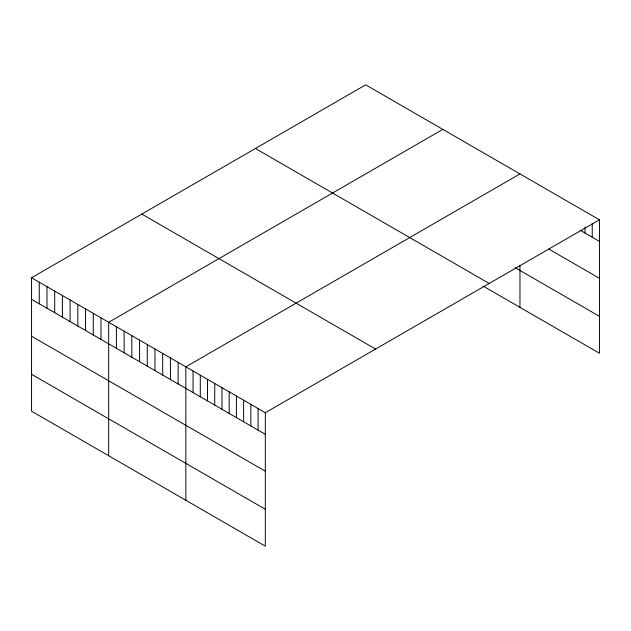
<?xml version="1.0" encoding="UTF-8"?>
<svg xmlns="http://www.w3.org/2000/svg" width="631" height="631" viewBox="0 0 631 631"><rect width="100%" height="100%" fill="white"/><g stroke="black" fill="none" stroke-linecap="round" stroke-linejoin="round"><path stroke-width="0.95" d="M599.45 219.801L265.32 412.713L265.32 546.162L31.55 411.199L31.55 277.75L365.68 84.838L599.45 219.801L599.45 353.25L482.944 285.985M442.828 129.379L108.69 322.283L108.69 455.74M519.968 173.911L185.837 366.824L185.837 500.273M580.181 230.26L599.45 241.381M548.875 249.095L599.45 278.303M515.338 267.773L599.45 316.336M255.421 148.498L489.183 283.461M141.817 214.09L375.579 349.053M31.55 277.75L265.32 412.713M31.55 299.331L265.32 434.294M31.55 336.244L265.32 471.207M31.55 374.286L265.32 509.249M592.225 223.477L592.225 237.209M585 227.152L585 233.044M519.968 265.69L519.968 307.36M258.087 408.541L258.087 430.121M250.862 404.368L250.862 425.949M243.637 400.196L243.637 421.776M236.412 396.023L236.412 417.612M229.187 391.851L229.187 413.439M221.962 387.686L221.962 409.267M214.737 383.514L214.737 405.094M207.512 379.341L207.512 400.922M200.287 375.169L200.287 396.749M193.062 370.996L193.062 392.577M178.123 362.368L178.123 383.956M170.409 357.919L170.409 379.499M162.695 353.463L162.695 375.043M154.981 349.006L154.981 370.594M147.268 344.558L147.268 366.138M139.554 340.101L139.554 361.681M131.832 335.645L131.832 357.233M124.118 331.196L124.118 352.776M116.404 326.74L116.404 348.32M100.976 317.835L100.976 339.415M93.262 313.378L93.262 334.958M85.548 308.922L85.548 330.51M77.834 304.473L77.834 326.053M70.12 300.017L70.12 321.597M62.406 295.56L62.406 317.148M54.692 291.112L54.692 312.692M46.978 286.655L46.978 308.236M39.264 282.199L39.264 303.787"/></g></svg>
